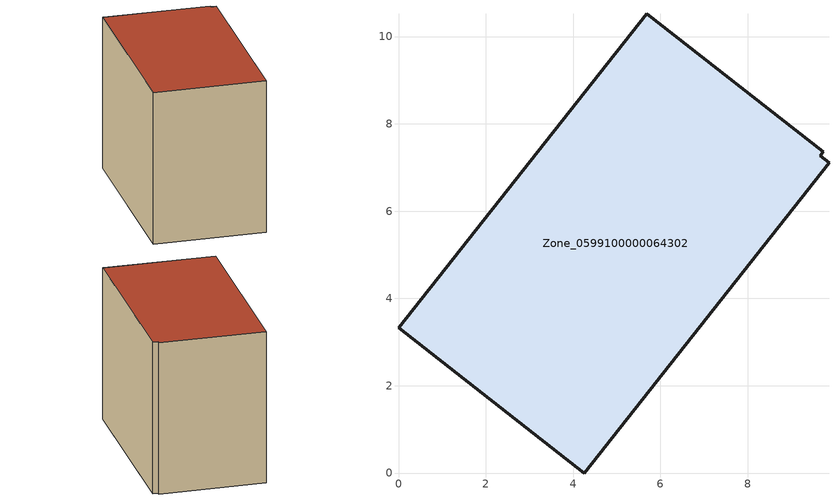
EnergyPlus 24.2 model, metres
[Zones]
Zone_0599100000064302
 floor ground (C_G): 0,3.32 5.69,10.52 9.73,7.36 9.66,7.27 9.86,7.11 4.26,0 z3.96
 wall outside (C_F): 5.69,10.52 0,3.32 4.26,0 9.86,7.11 9.66,7.27 9.73,7.36 5.69,10.52 z3.96:11.52
 roof outside (C_R): 4.26,0 9.86,7.11 9.66,7.27 9.73,7.36 5.69,10.52 0,3.32 z11.52
[BUILDING]
Pand.0599100000064302: North Axis=0; Terrain=City; Loads Convergence Tolerance Value=0.04; Temperature Convergence Tolerance Value=0.4; Solar Distribution=FullExterior; Maximum Number of Warmup Days=25; Minimum Number of Warmup Days=1
[Site:Location]
Rotterdam.The.Hague.AP_ZH_NLD Design_Conditions: Latitude=51.96; Longitude=4.45; Time Zone=1; Elevation=-4.5
[SITE:GROUNDTEMPERATURE:BUILDINGSURFACE]
18, 18, 18, 18, 18, 18, 18, 18, 18, 18, 18, 18
[MATERIAL] Thermal Absorptance=0.9; Solar Absorptance=0.7; Visible Absorptance=0.7
Name | Roughness | Thickness | Conductivity | Density | Specific Heat
G.TC.1975-1991 | MediumSmooth | 0.15 | 0.288461 | 540 | 1210
F.TC.1975-1991 | Rough | 0.3 | 0.230769 | 1920 | 840
R.TC.1975-1991 | MediumRough | 0.2 | 0.153846 | 1500 | 1000
[CONSTRUCTION]
C_G: G.TC.1975-1991
C_F: F.TC.1975-1991
C_R: R.TC.1975-1991
[ZONE]
Zone_0599100000064302: Type=1; Multiplier=1; Ceiling Height=Autocalculate; Volume=Autocalculate; Floor Area=autocalculate; Part of Total Floor Area=Yes
[ZONEINFILTRATION:DESIGNFLOWRATE]
Infil_Zone_0599100000064302: Zone or ZoneList or Space or SpaceList=Zone_0599100000064302; Schedule=AlwaysOn; Design Flow Rate Calculation Method=Flow/Area; Flow Rate per Floor Area=0.003; Constant Term Coefficient=1; Temperature Term Coefficient=0; Velocity Term Coefficient=0; Velocity Squared Term Coefficient=0
[HVACTEMPLATE:ZONE:IDEALLOADSAIRSYSTEM]
Zone_0599100000064302: Maximum Heating Supply Air Temperature=50; Minimum Cooling Supply Air Temperature=13; Maximum Heating Supply Air Humidity Ratio=0.0156; Minimum Cooling Supply Air Humidity Ratio=0.0077; Heating Limit=NoLimit; Cooling Limit=NoLimit; Dehumidification Control Type=ConstantSensibleHeatRatio; Cooling Sensible Heat Ratio=0.7; Dehumidification Setpoint=60; Humidification Control Type=None; Humidification Setpoint=30; Outdoor Air Method=None; Outdoor Air Flow Rate per Person=0.00944; Outdoor Air Flow Rate per Zone Floor Area=0; Outdoor Air Flow Rate per Zone=0; Demand Controlled Ventilation Type=None; Outdoor Air Economizer Type=NoEconomizer; Heat Recovery Type=None; Sensible Heat Recovery Effectiveness=0.7; Latent Heat Recovery Effectiveness=0.65
[ZONECONTROL:THERMOSTAT]
ThermostatControl_Zone_0599100000064302: Zone or ZoneList=Zone_0599100000064302; Control Type Schedule=DualSetpointControlType; Control 1=Thermostat_Zone_0599100000064302; Temperature Difference Between Cutout And Setpoint=0
[THERMOSTATSETPOINT:DUALSETPOINT]
Thermostat_Zone_0599100000064302: Heating Setpoint Temperature Schedule=HeatingSetpoint_Zone_0599100000064302; Cooling Setpoint Temperature Schedule=CoolingSetpoint_Zone_0599100000064302
[SCHEDULE:COMPACT]
HeatingSetpoint_Zone_0599100000064302: Through: 12/31, For: AllDays, Until: 24:00, 21
CoolingSetpoint_Zone_0599100000064302: Through: 12/31, For: AllDays, Until: 24:00, 24
DualSetpointControlType: Through: 12/31, For: AllDays, Until: 24:00, 4
AlwaysOn: Through: 12/31, For: AllDays, Until: 24:00, 1
